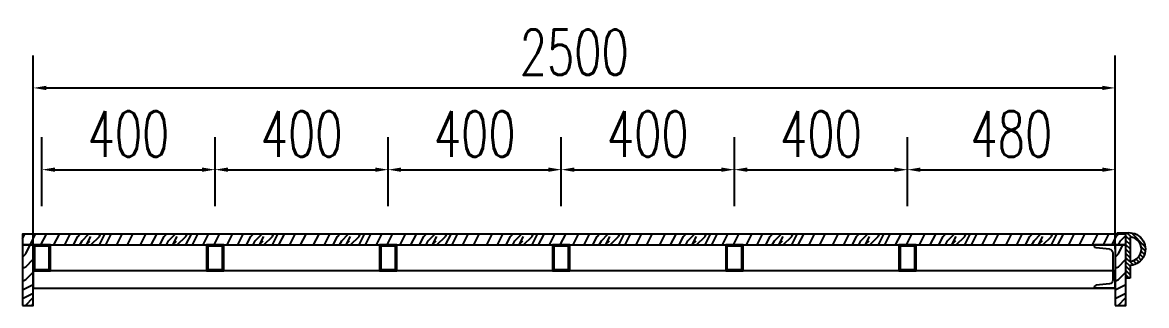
# Model space of a CAD drawing. Header units: millimetres. Extents: x -1491330 to -1355454, y 1413078 to 1531173.
# Drawn here: x -1469957 to -1467359, y 1456152 to 1456807 of the extents above; entities that cross this region are included whole.
import ezdxf

# ---------------------------------------------------------------- set-up
doc = ezdxf.new("R2010")
doc.units = ezdxf.units.MM
doc.header["$LTSCALE"] = 10
doc.layers.get('DEFPOINTS').update_dxf_attribs({"linetype": 'CONTINUOUS'})
for name, color, linetype in [('W-_ANTICOLLISION防撞措施', 6, 'CONTINUOUS'), ('W-STEEL_FRAME钢架', 3, 'CONTINUOUS'), ('W-STEEL_KEEL钢龙骨', 5, 'CONTINUOUS'), ('W-WOOD_FLOOR木地板', 30, 'CONTINUOUS')]:
    doc.layers.add(name, color=color, linetype=linetype)
doc.styles.add('STANDARD_T3', font='simplex.shx', dxfattribs={"width": 0.7, "bigfont": 'gbcbig.shx'})
doc.dimstyles.new('W&&30', dxfattribs={"dimtxt": 105, "dimasz": 30, "dimexe": 75, "dimexo": 90, "dimgap": 30, "dimtad": 1, "dimdec": 0, "dimzin": 0, "dimdsep": 46, "dimtxsty": 'STANDARD_T3', "dimcen": 0.09, "dimclrd": 1, "dimclre": 1, "dimclrt": 7, "dimazin": 2, "dimtfac": 1, "dimtdec": 0, "dimtix": 1, "dimtmove": 2, "dimatfit": 3, "dimfxl": 0, "dimtolj": 1, "dimtzin": 0, "dimarcsym": 0})
pattern_1 = [(0, (-3011838.98, -1010937.8), (200, 200), [10, -190]), (90, (-3011758.98, -1010867.8), (-200, 200), [20, -180]), (45, (-3011798.98, -1010887.8), (0, 199.998082), [14.14, -42.42, 14.14, -28.28, 99, -85]), (45, (-3011848.98, -1010947.8), (0, 200), [14.142, -28.284, 14.142, -226.2]), (45, (-3011778.98, -1010927.8), (0, 200), [14.142, -268.700712]), (45, (-3011758.98, -1010937.8), (0, 200), [14.142, -268.700712]), (45, (-3011788.98, -1010917.8), (0, 200), [14.142, -268.700712]), (45, (-3011798.98, -1010907.8), (0, 200), [28.284, -254.558712]), (45, (-3011748.98, -1010757.8), (0, 200), [28.284, -254.558712]), (45, (-3011818.98, -1010897.8), (0, 200), [56.568, -226.274712]), (45, (-3011828.98, -1010887.8), (0, 200), [56.568, -226.274712]), (45, (-3011698.98, -1010827.8), (0, 200), [56.568, -226.274712]), (45, (-3011838.98, -1010867.8), (0, 200), [42.4264, -240.416312]), (45, (-3011878.98, -1010837.8), (0, 200), [42.4264, -240.416312]), (45, (-3011858.98, -1010857.8), (0, 200), [42.4264, -240.416312]), (45, (-3011728.98, -1010797.8), (0, 200), [70.71068, -212.132032]), (45, (-3011748.98, -1010787.8), (0, 200), [70.71068, -212.132032]), (45, (-3011728.98, -1010837.8), (0, 200), [98.994949, -183.847763]), (26.5650512, (-3011818.98, -1010917.8), (200, 8e-08), [22.360678, -424.852916]), (26.5650512, (-3011778.98, -1010857.8), (200, 8e-08), [22.360678, -424.852916]), (26.5650512, (-3011788.98, -1010877.8), (200, 8e-08), [22.360678, -424.852916]), (26.5650512, (-3011828.98, -1010937.8), (200, 8e-08), [44.72136, -402.492235]), (26.5650512, (-3011788.98, -1010847.8), (200, 8e-08), [67.082039, -380.131556]), (26.5650512, (-3011808.98, -1010837.8), (200, 8e-08), [89.442719, -357.770876]), (26.5650512, (-3011828.98, -1010827.8), (200, 8e-08), [89.442719, -357.770876]), (26.5650512, (-3011858.98, -1010767.8), (200, 8e-08), [89.442719, -357.770876]), (26.5650512, (-3011858.98, -1010787.8), (200, 8e-08), [111.8034, -335.410195]), (26.5650512, (-3011848.98, -1010807.8), (200, 8e-08), [111.8034, -335.410195]), (63.4349488, (-3011778.98, -1010887.8), (1e-08, 200), [22.360678, -424.852916]), (63.4349488, (-3011808.98, -1010907.8), (1e-08, 200), [22.360678, -424.852916]), (63.4349488, (-3011838.98, -1010937.8), (1e-08, 200), [44.72136, -402.492235]), (63.4349488, (-3011778.98, -1010907.8), (1e-08, 200), [44.72136, -402.492235]), (63.4349488, (-3011858.98, -1010947.8), (1e-08, 200), [67.082039, -380.131556]), (63.4349488, (-3011878.98, -1010947.8), (1e-08, 200), [89.442719, -357.770876]), (63.4349488, (-3011698.98, -1010937.8), (1e-08, 200), [89.442719, -357.770876]), (63.4349488, (-3011768.98, -1010917.8), (1e-08, 200), [89.442719, -357.770876]), (63.4349488, (-3011728.98, -1010937.8), (1e-08, 200), [111.8034, -335.410195]), (63.4349488, (-3011748.98, -1010927.8), (1e-08, 200), [111.8034, -335.410195])]

# ---------------------------------------------------------------- blocks, each defined once
blk = doc.blocks.new('A$C346F54CD')
at = {"layer": 'W-STEEL_FRAME钢架', "color": 4}
for p, q in [((2.5, 48), (0, 48)), ((0, 0), (0, 48)), ((9.9, 13), (6.8, 43.8)), ((90.1, 13), (93.2, 43.8)), ((97.5, 48), (100, 48)), ((100, 0), (100, 48)), ((0, 0), (100, 0)), ((18.3, 5.3), (81.7, 5.3))]:
    blk.add_line(p, q, dxfattribs=at)
for centre, radius, start, end in [((2.5, 43.8), 4.25, 0, 90), ((97.5, 43.8), 4.25, 90, 180), ((18.3, 13.8), 8.5, 185.7106, 270), ((81.7, 13.8), 8.5, 270, 354.2894)]:
    blk.add_arc(centre, radius, start, end, dxfattribs=at)
blk = doc.blocks.new('*U81')
at = {"layer": 'W-STEEL_KEEL钢龙骨'}
for points in [[(-20, -30), (20, -30), (20, 30), (-20, 30)], [(-17, -27), (17, -27), (17, 27), (-17, 27)]]:
    blk.add_lwpolyline(points, close=True, dxfattribs=at)
blk = doc.blocks.new('*U82')
at = {"layer": 'W-STEEL_KEEL钢龙骨', "color": 0, "linetype": 'ByBlock', "lineweight": -2, "transparency": 16777216}
for p in [(0, 0), (400, 0), (800, 0), (1200, 0), (1600, 0), (2000, 0)]:
    blk.add_blockref('*U81', p, dxfattribs=at)
blk = doc.blocks.new('*D83')
at = {"layer": 'DEFPOINTS', "color": 0, "transparency": 16777216}
for p in [(-1467431.5, 1456655.6), (-1469931.5, 1456192.5), (-1467431.5, 1456192.5)]:
    blk.add_point(p, dxfattribs=at)
at = {"layer": 'W-STEEL_KEEL钢龙骨', "color": 1, "lineweight": -2, "transparency": 16777216}
for p, q in [((-1469931.5, 1456282.5), (-1469931.5, 1456730.6)), ((-1467431.5, 1456282.5), (-1467431.5, 1456730.6)), ((-1469901.5, 1456655.6), (-1467461.5, 1456655.6))]:
    blk.add_line(p, q, dxfattribs=at)
at = {"layer": 'W-STEEL_KEEL钢龙骨', "color": 1, "transparency": 16777216}
for points in [[(-1469901.5, 1456660.6), (-1469901.5, 1456650.6), (-1469931.5, 1456655.6)], [(-1467461.5, 1456660.6), (-1467461.5, 1456650.6), (-1467431.5, 1456655.6)]]:
    blk.add_solid(points, dxfattribs=at)
at = {"layer": 'W-STEEL_KEEL钢龙骨', "color": 7, "transparency": 16777216, "insert": (-1468681.5, 1456738.1), "char_height": 105, "attachment_point": 5, "style": 'STANDARD_T3'}
blk.add_mtext('\\A1;2500', dxfattribs=at)
blk = doc.blocks.new('*D84')
at = {"layer": 'DEFPOINTS', "color": 0, "transparency": 16777216}
for p in [(-1469511.5, 1456466.6), (-1469911.5, 1456292.5), (-1469511.5, 1456292.5)]:
    blk.add_point(p, dxfattribs=at)
at = {"layer": 'W-STEEL_KEEL钢龙骨', "color": 1, "lineweight": -2, "transparency": 16777216}
for p, q in [((-1469911.5, 1456382.5), (-1469911.5, 1456541.6)), ((-1469511.5, 1456382.5), (-1469511.5, 1456541.6)), ((-1469881.5, 1456466.6), (-1469541.5, 1456466.6))]:
    blk.add_line(p, q, dxfattribs=at)
at = {"layer": 'W-STEEL_KEEL钢龙骨', "color": 1, "transparency": 16777216}
for points in [[(-1469881.5, 1456471.6), (-1469881.5, 1456461.6), (-1469911.5, 1456466.6)], [(-1469541.5, 1456471.6), (-1469541.5, 1456461.6), (-1469511.5, 1456466.6)]]:
    blk.add_solid(points, dxfattribs=at)
at = {"layer": 'W-STEEL_KEEL钢龙骨', "color": 7, "transparency": 16777216, "insert": (-1469711.5, 1456549.1), "char_height": 105, "attachment_point": 5, "style": 'STANDARD_T3'}
blk.add_mtext('\\A1;400', dxfattribs=at)
blk = doc.blocks.new('*D85')
at = {"layer": 'DEFPOINTS', "color": 0, "transparency": 16777216}
for p in [(-1469111.5, 1456466.6), (-1469511.5, 1456292.5), (-1469111.5, 1456292.5)]:
    blk.add_point(p, dxfattribs=at)
at = {"layer": 'W-STEEL_KEEL钢龙骨', "color": 1, "lineweight": -2, "transparency": 16777216}
for p, q in [((-1469511.5, 1456382.5), (-1469511.5, 1456541.6)), ((-1469111.5, 1456382.5), (-1469111.5, 1456541.6)), ((-1469481.5, 1456466.6), (-1469141.5, 1456466.6))]:
    blk.add_line(p, q, dxfattribs=at)
at = {"layer": 'W-STEEL_KEEL钢龙骨', "color": 1, "transparency": 16777216}
for points in [[(-1469481.5, 1456471.6), (-1469481.5, 1456461.6), (-1469511.5, 1456466.6)], [(-1469141.5, 1456471.6), (-1469141.5, 1456461.6), (-1469111.5, 1456466.6)]]:
    blk.add_solid(points, dxfattribs=at)
at = {"layer": 'W-STEEL_KEEL钢龙骨', "color": 7, "transparency": 16777216, "insert": (-1469311.5, 1456549.1), "char_height": 105, "attachment_point": 5, "style": 'STANDARD_T3'}
blk.add_mtext('\\A1;400', dxfattribs=at)
blk = doc.blocks.new('*D86')
at = {"layer": 'DEFPOINTS', "color": 0, "transparency": 16777216}
for p in [(-1468711.5, 1456466.6), (-1469111.5, 1456292.5), (-1468711.5, 1456292.5)]:
    blk.add_point(p, dxfattribs=at)
at = {"layer": 'W-STEEL_KEEL钢龙骨', "color": 1, "lineweight": -2, "transparency": 16777216}
for p, q in [((-1469111.5, 1456382.5), (-1469111.5, 1456541.6)), ((-1468711.5, 1456382.5), (-1468711.5, 1456541.6)), ((-1469081.5, 1456466.6), (-1468741.5, 1456466.6))]:
    blk.add_line(p, q, dxfattribs=at)
at = {"layer": 'W-STEEL_KEEL钢龙骨', "color": 1, "transparency": 16777216}
for points in [[(-1469081.5, 1456471.6), (-1469081.5, 1456461.6), (-1469111.5, 1456466.6)], [(-1468741.5, 1456471.6), (-1468741.5, 1456461.6), (-1468711.5, 1456466.6)]]:
    blk.add_solid(points, dxfattribs=at)
at = {"layer": 'W-STEEL_KEEL钢龙骨', "color": 7, "transparency": 16777216, "insert": (-1468911.5, 1456549.1), "char_height": 105, "attachment_point": 5, "style": 'STANDARD_T3'}
blk.add_mtext('\\A1;400', dxfattribs=at)
blk = doc.blocks.new('*D87')
at = {"layer": 'DEFPOINTS', "color": 0, "transparency": 16777216}
for p in [(-1468311.5, 1456466.6), (-1468711.5, 1456292.5), (-1468311.5, 1456292.5)]:
    blk.add_point(p, dxfattribs=at)
at = {"layer": 'W-STEEL_KEEL钢龙骨', "color": 1, "lineweight": -2, "transparency": 16777216}
for p, q in [((-1468711.5, 1456382.5), (-1468711.5, 1456541.6)), ((-1468311.5, 1456382.5), (-1468311.5, 1456541.6)), ((-1468681.5, 1456466.6), (-1468341.5, 1456466.6))]:
    blk.add_line(p, q, dxfattribs=at)
at = {"layer": 'W-STEEL_KEEL钢龙骨', "color": 1, "transparency": 16777216}
for points in [[(-1468681.5, 1456471.6), (-1468681.5, 1456461.6), (-1468711.5, 1456466.6)], [(-1468341.5, 1456471.6), (-1468341.5, 1456461.6), (-1468311.5, 1456466.6)]]:
    blk.add_solid(points, dxfattribs=at)
at = {"layer": 'W-STEEL_KEEL钢龙骨', "color": 7, "transparency": 16777216, "insert": (-1468511.5, 1456549.1), "char_height": 105, "attachment_point": 5, "style": 'STANDARD_T3'}
blk.add_mtext('\\A1;400', dxfattribs=at)
blk = doc.blocks.new('*D88')
at = {"layer": 'DEFPOINTS', "color": 0, "transparency": 16777216}
for p in [(-1467911.5, 1456466.6), (-1468311.5, 1456292.5), (-1467911.5, 1456292.5)]:
    blk.add_point(p, dxfattribs=at)
at = {"layer": 'W-STEEL_KEEL钢龙骨', "color": 1, "lineweight": -2, "transparency": 16777216}
for p, q in [((-1468311.5, 1456382.5), (-1468311.5, 1456541.6)), ((-1467911.5, 1456382.5), (-1467911.5, 1456541.6)), ((-1468281.5, 1456466.6), (-1467941.5, 1456466.6))]:
    blk.add_line(p, q, dxfattribs=at)
at = {"layer": 'W-STEEL_KEEL钢龙骨', "color": 1, "transparency": 16777216}
for points in [[(-1468281.5, 1456471.6), (-1468281.5, 1456461.6), (-1468311.5, 1456466.6)], [(-1467941.5, 1456471.6), (-1467941.5, 1456461.6), (-1467911.5, 1456466.6)]]:
    blk.add_solid(points, dxfattribs=at)
at = {"layer": 'W-STEEL_KEEL钢龙骨', "color": 7, "transparency": 16777216, "insert": (-1468111.5, 1456549.1), "char_height": 105, "attachment_point": 5, "style": 'STANDARD_T3'}
blk.add_mtext('\\A1;400', dxfattribs=at)
blk = doc.blocks.new('*D89')
at = {"layer": 'DEFPOINTS', "color": 0, "transparency": 16777216}
for p in [(-1467431.5, 1456466.6), (-1467911.5, 1456292.5), (-1467431.5, 1456292.5)]:
    blk.add_point(p, dxfattribs=at)
at = {"layer": 'W-STEEL_KEEL钢龙骨', "color": 1, "lineweight": -2, "transparency": 16777216}
for p, q in [((-1467911.5, 1456382.5), (-1467911.5, 1456541.6)), ((-1467431.5, 1456382.5), (-1467431.5, 1456541.6)), ((-1467881.5, 1456466.6), (-1467461.5, 1456466.6))]:
    blk.add_line(p, q, dxfattribs=at)
at = {"layer": 'W-STEEL_KEEL钢龙骨', "color": 1, "transparency": 16777216}
for points in [[(-1467881.5, 1456471.6), (-1467881.5, 1456461.6), (-1467911.5, 1456466.6)], [(-1467461.5, 1456471.6), (-1467461.5, 1456461.6), (-1467431.5, 1456466.6)]]:
    blk.add_solid(points, dxfattribs=at)
at = {"layer": 'W-STEEL_KEEL钢龙骨', "color": 7, "transparency": 16777216, "insert": (-1467671.5, 1456549.1), "char_height": 105, "attachment_point": 5, "style": 'STANDARD_T3'}
blk.add_mtext('\\A1;480', dxfattribs=at)
blk = doc.blocks.new('防撞条')
at = {"layer": 'W-_ANTICOLLISION防撞措施'}
h = blk.add_hatch(dxfattribs=at)
h.set_pattern_fill('橡胶', color=256, scale=2)
h.set_pattern_definition([(45, (1624959.448, -1330473.9966), (-5.000000133, 5.000000133), []), (135, (1624970.579, -1330473.9966), (-5.000000133, -5.000000133), [1.6, -5.471068])])
edge = h.paths.add_edge_path()
edge.add_line((-20, -75), (-20, -3))
edge.add_line((-20, -3), (0, -3))
edge.add_line((0, -3), (0, 0))
edge.add_line((0, 0), (-20, 0))
edge.add_arc((-26.9, -37.5), 38.1, 79.6111, 280.3889)
edge = h.paths.add_edge_path(flags=16)
edge.add_line((-30.1, -9.5), (-30, -65.5))
edge.add_arc((-27.4, -37.5), 28.1, 95.6088, 264.6211, ccw=False)
edge = h.paths.add_edge_path()
edge.add_line((-20, -105), (-20, -75))
edge.add_line((-30, -75.5), (-30, -105))
edge.add_line((-30, -105), (-20, -105))
for p, q in [((0, 0), (-20, 0)), ((0, -3), (0, 0)), ((-20, -3), (0, -3)), ((-20, -75), (-20, -3)), ((-30, -75.5), (-30, -105)), ((-20, -105), (-20, -75)), ((-20, -75), (-20, -75)), ((-30, -105), (-20, -105))]:
    blk.add_line(p, q, dxfattribs=at)
blk.add_lwpolyline([(-30, -9.5), (-30, -65.5, -0.910664)], format="xyb", close=True, dxfattribs=at)
blk.add_arc((-26.9, -37.5), 38.1, 79.6111, 265.2983, dxfattribs=at)

msp = doc.modelspace()

# ---------------------------------------------------------------- hatches: boundary and pattern name
at = {"layer": 'W-WOOD_FLOOR木地板'}
h = msp.add_hatch(dxfattribs=at)
h.set_pattern_fill('木纹03', color=256, scale=100)
h.set_pattern_definition(pattern_1)
h.paths.add_polyline_path([(-1469956.5, 1456317.5), (-1469956.5, 1456292.5), (-1467406.5, 1456292.5), (-1467406.5, 1456317.5)])
h = msp.add_hatch(dxfattribs=at)
h.set_pattern_fill('木纹03', color=256, scale=100)
h.set_pattern_definition(pattern_1)
h.paths.add_polyline_path([(-1469931.5, 1456292.5), (-1469956.5, 1456292.5), (-1469956.5, 1456152.5), (-1469931.5, 1456152.5)])
h = msp.add_hatch(dxfattribs=at)
h.set_pattern_fill('木纹03', color=256, scale=100)
h.set_pattern_definition([(0, (-3009313.98, -1010937.8), (200, 200), [10, -190]), (90, (-3009233.98, -1010867.8), (-200, 200), [20, -180]), (45, (-3009273.98, -1010887.8), (0, 199.998082), [14.14, -42.42, 14.14, -28.28, 99, -85]), (45, (-3009323.98, -1010947.8), (0, 200), [14.142, -28.284, 14.142, -226.2]), (45, (-3009253.98, -1010927.8), (0, 200), [14.142, -268.700712]), (45, (-3009233.98, -1010937.8), (0, 200), [14.142, -268.700712]), (45, (-3009263.98, -1010917.8), (0, 200), [14.142, -268.700712]), (45, (-3009273.98, -1010907.8), (0, 200), [28.284, -254.558712]), (45, (-3009223.98, -1010757.8), (0, 200), [28.284, -254.558712]), (45, (-3009293.98, -1010897.8), (0, 200), [56.568, -226.274712]), (45, (-3009303.98, -1010887.8), (0, 200), [56.568, -226.274712]), (45, (-3009173.98, -1010827.8), (0, 200), [56.568, -226.274712]), (45, (-3009313.98, -1010867.8), (0, 200), [42.4264, -240.416312]), (45, (-3009353.98, -1010837.8), (0, 200), [42.4264, -240.416312]), (45, (-3009333.98, -1010857.8), (0, 200), [42.4264, -240.416312]), (45, (-3009203.98, -1010797.8), (0, 200), [70.71068, -212.132032]), (45, (-3009223.98, -1010787.8), (0, 200), [70.71068, -212.132032]), (45, (-3009203.98, -1010837.8), (0, 200), [98.994949, -183.847763]), (26.5650512, (-3009293.98, -1010917.8), (200, 8e-08), [22.360678, -424.852916]), (26.5650512, (-3009253.98, -1010857.8), (200, 8e-08), [22.360678, -424.852916]), (26.5650512, (-3009263.98, -1010877.8), (200, 8e-08), [22.360678, -424.852916]), (26.5650512, (-3009303.98, -1010937.8), (200, 8e-08), [44.72136, -402.492235]), (26.5650512, (-3009263.98, -1010847.8), (200, 8e-08), [67.082039, -380.131556]), (26.5650512, (-3009283.98, -1010837.8), (200, 8e-08), [89.442719, -357.770876]), (26.5650512, (-3009303.98, -1010827.8), (200, 8e-08), [89.442719, -357.770876]), (26.5650512, (-3009333.98, -1010767.8), (200, 8e-08), [89.442719, -357.770876]), (26.5650512, (-3009333.98, -1010787.8), (200, 8e-08), [111.8034, -335.410195]), (26.5650512, (-3009323.98, -1010807.8), (200, 8e-08), [111.8034, -335.410195]), (63.4349488, (-3009253.98, -1010887.8), (1e-08, 200), [22.360678, -424.852916]), (63.4349488, (-3009283.98, -1010907.8), (1e-08, 200), [22.360678, -424.852916]), (63.4349488, (-3009313.98, -1010937.8), (1e-08, 200), [44.72136, -402.492235]), (63.4349488, (-3009253.98, -1010907.8), (1e-08, 200), [44.72136, -402.492235]), (63.4349488, (-3009333.98, -1010947.8), (1e-08, 200), [67.082039, -380.131556]), (63.4349488, (-3009353.98, -1010947.8), (1e-08, 200), [89.442719, -357.770876]), (63.4349488, (-3009173.98, -1010937.8), (1e-08, 200), [89.442719, -357.770876]), (63.4349488, (-3009243.98, -1010917.8), (1e-08, 200), [89.442719, -357.770876]), (63.4349488, (-3009203.98, -1010937.8), (1e-08, 200), [111.8034, -335.410195]), (63.4349488, (-3009223.98, -1010927.8), (1e-08, 200), [111.8034, -335.410195])])
h.paths.add_polyline_path([(-1467406.5, 1456292.5), (-1467431.5, 1456292.5), (-1467431.5, 1456152.5), (-1467406.5, 1456152.5)])

# ---------------------------------------------------------------- linework, layer by layer
at = {"layer": 'W-STEEL_FRAME钢架'}
msp.add_lwpolyline([(-1469931.5, 1456192.5), (-1467431.5, 1456192.5), (-1467431.5, 1456232.5), (-1469931.5, 1456232.5)], close=True, dxfattribs=at)
at = {"layer": 'W-WOOD_FLOOR木地板'}
for points in [[(-1469956.5, 1456292.5), (-1467406.5, 1456292.5), (-1467406.5, 1456317.5), (-1469956.5, 1456317.5)], [(-1469956.5, 1456152.5), (-1469931.5, 1456152.5), (-1469931.5, 1456292.5), (-1469956.5, 1456292.5)], [(-1467431.5, 1456152.5), (-1467406.5, 1456152.5), (-1467406.5, 1456292.5), (-1467431.5, 1456292.5)]]:
    msp.add_lwpolyline(points, close=True, dxfattribs=at)

# ---------------------------------------------------------------- block references
at = {"layer": 'W-STEEL_FRAME钢架', "xscale": -1, "rotation": 90}
msp.add_blockref('A$C346F54CD', (-1467431.5, 1456292.5), dxfattribs=at)
at = {"layer": 'W-STEEL_KEEL钢龙骨'}
msp.add_blockref('*U82', (-1469911.5, 1456262.5), dxfattribs=at)
at = {"layer": 'W-WOOD_FLOOR木地板', "color": 3, "xscale": -1}
msp.add_blockref('防撞条', (-1467426.5, 1456320.5), dxfattribs=at)

# ---------------------------------------------------------------- dimensions: what is measured, and where the dimension line sits
at = {"layer": 'W-STEEL_KEEL钢龙骨'}
for base, p1, p2, picture, middle in [((-1467431.5, 1456655.6), (-1469931.5, 1456192.5), (-1467431.5, 1456192.5), '*D83', (-1468681.5, 1456738.1)), ((-1469511.5, 1456466.6), (-1469911.5, 1456292.5), (-1469511.5, 1456292.5), '*D84', (-1469711.5, 1456549.1)), ((-1469111.5, 1456466.6), (-1469511.5, 1456292.5), (-1469111.5, 1456292.5), '*D85', (-1469311.5, 1456549.1)), ((-1468711.5, 1456466.6), (-1469111.5, 1456292.5), (-1468711.5, 1456292.5), '*D86', (-1468911.5, 1456549.1)), ((-1468311.5, 1456466.6), (-1468711.5, 1456292.5), (-1468311.5, 1456292.5), '*D87', (-1468511.5, 1456549.1)), ((-1467911.5, 1456466.6), (-1468311.5, 1456292.5), (-1467911.5, 1456292.5), '*D88', (-1468111.5, 1456549.1)), ((-1467431.5, 1456466.6), (-1467911.5, 1456292.5), (-1467431.5, 1456292.5), '*D89', (-1467671.5, 1456549.1))]:
    dim = msp.add_linear_dim(base=base, p1=p1, p2=p2, dimstyle='W&&30', dxfattribs=at)
    dim.commit()
    dim.dimension.update_dxf_attribs({"geometry": picture, "text_midpoint": middle})

doc.saveas('drawing.dxf')
